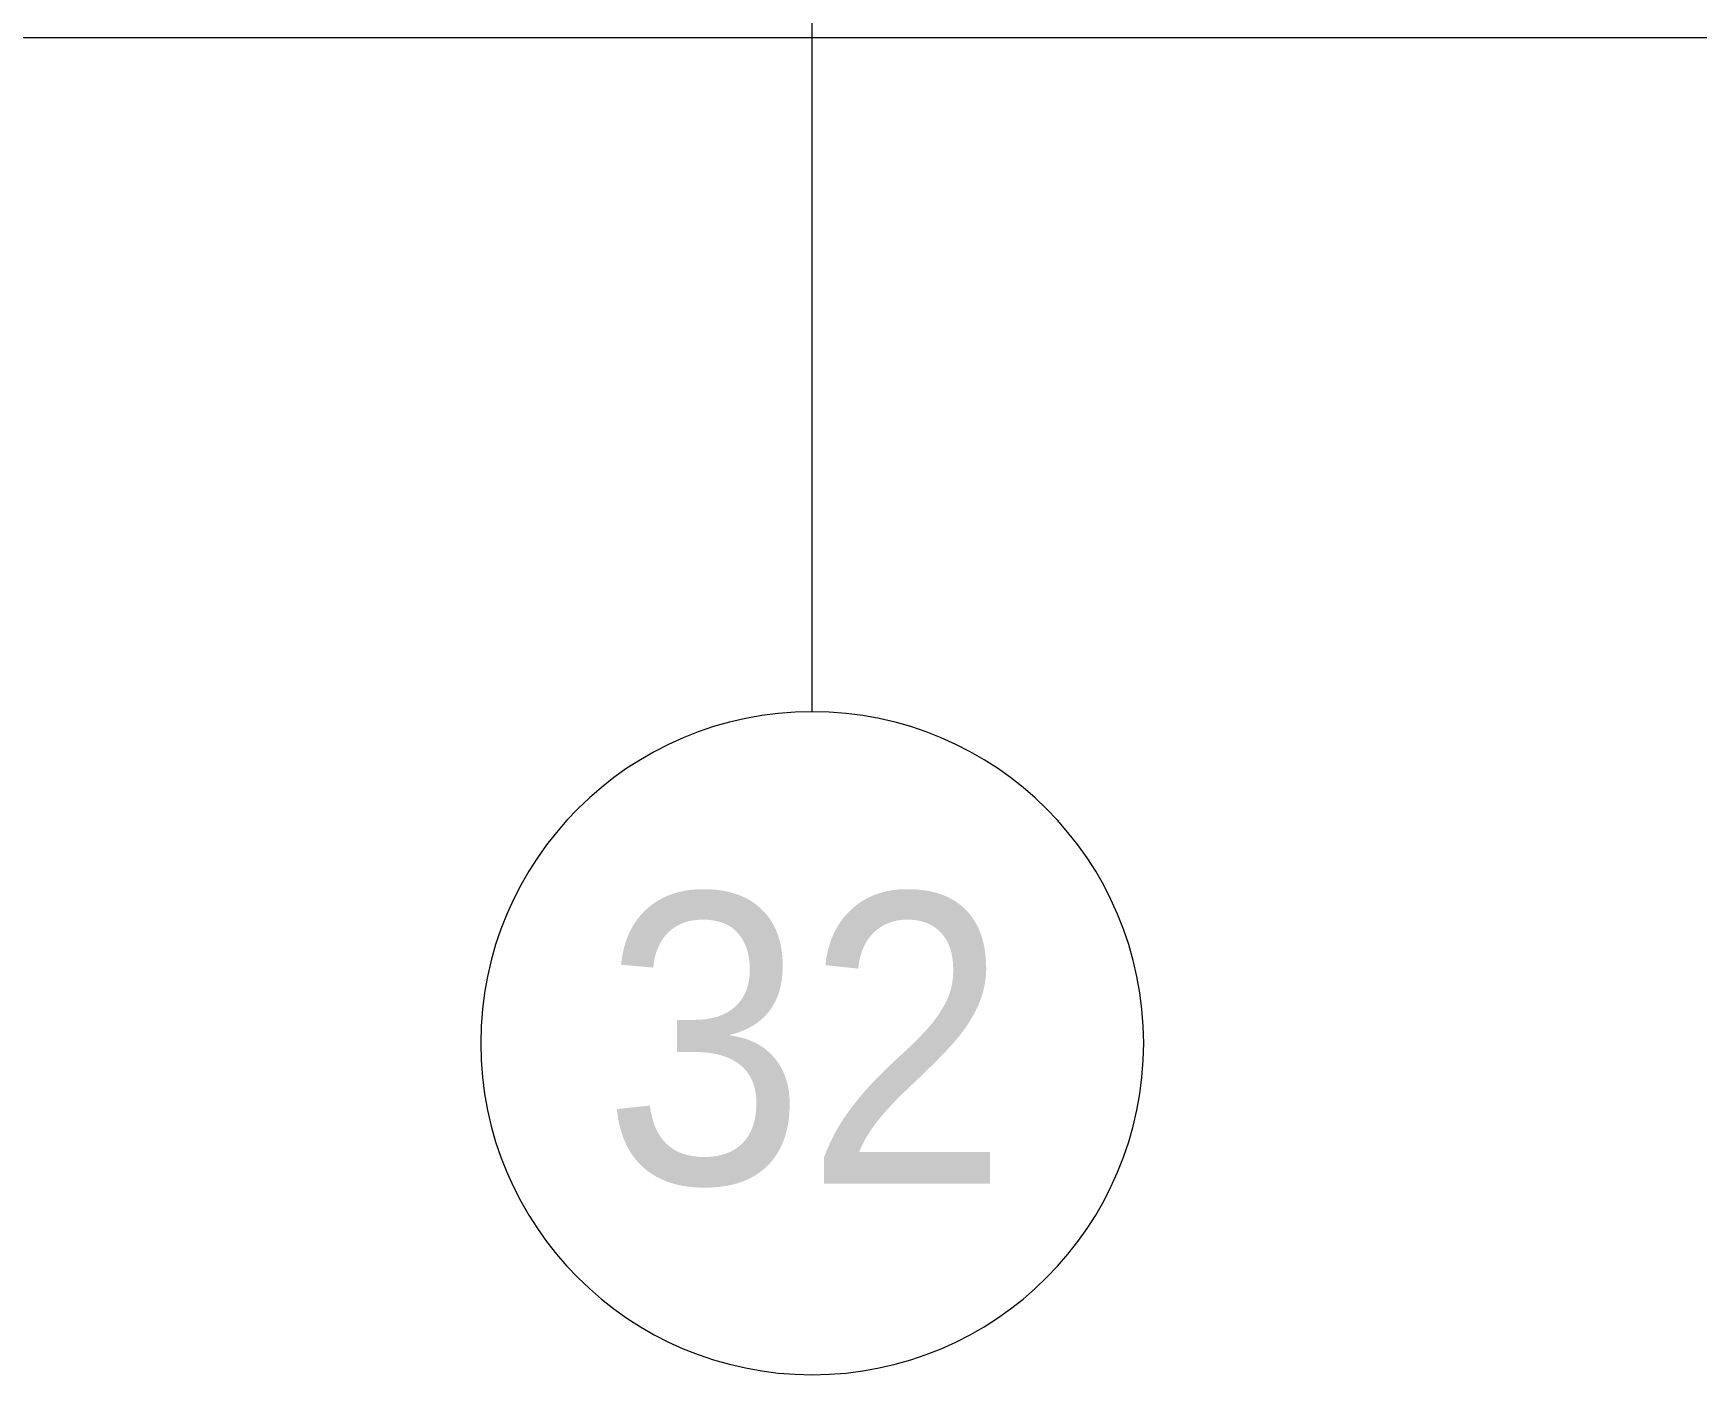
# Model space of a CAD drawing. Header units: millimetres. Extents: x -249154 to 415037, y -45458 to 354837.
# Drawn here: x 119395 to 123410, y -3642 to -405 of the extents above; entities that cross this region are included whole.
import ezdxf

# ---------------------------------------------------------------- set-up
doc = ezdxf.new("R2010")
doc.units = ezdxf.units.MM
for name, color, linetype, lineweight in [('A-WALL', 7, 'Continuous', 5), ('Оси', 7, 'Continuous', 9), ('Оси-1', 7, 'Continuous', 20)]:
    doc.layers.add(name, color=color, linetype=linetype, lineweight=lineweight)
doc.styles.add('Arial', font='arial.ttf', dxfattribs={"width": 0.9, "height": 700})

# ---------------------------------------------------------------- blocks, each defined once
blk = doc.blocks.new('Ось сетки - D8-29747960-Объем проектирования 1 этажа')
at = {"layer": 'Оси-1'}
for start, end in [(360, 180), (180, 360)]:
    blk.add_arc((0, 0), 4, start, end, dxfattribs=at)

msp = doc.modelspace()

# ---------------------------------------------------------------- linework, layer by layer
at = {"layer": 'A-WALL'}
msp.add_line((125324.7, -416.1), (109544.7, -416.1), dxfattribs=at)
at = {"layer": 'Оси'}
msp.add_lwpolyline([(121274.7, -2042.3), (121274.7, 2957.7), (121274.7, 16779), (121274.7, 21779)], dxfattribs=at)

# ---------------------------------------------------------------- block references
at = {"layer": 'Оси-1', "xscale": 199.9999999999999, "yscale": 199.9999999999999, "zscale": 199.9999999999999}
msp.add_blockref('Ось сетки - D8-29747960-Объем проектирования 1 этажа', (121274.7, -2842.3), dxfattribs=at)

# ---------------------------------------------------------------- texts
at = {"layer": 'Оси', "insert": (120769.5, -2481), "char_height": 700, "width": 1212.151, "attachment_point": 1, "style": 'Arial'}
msp.add_mtext('32', dxfattribs=at)

doc.saveas('drawing.dxf')
